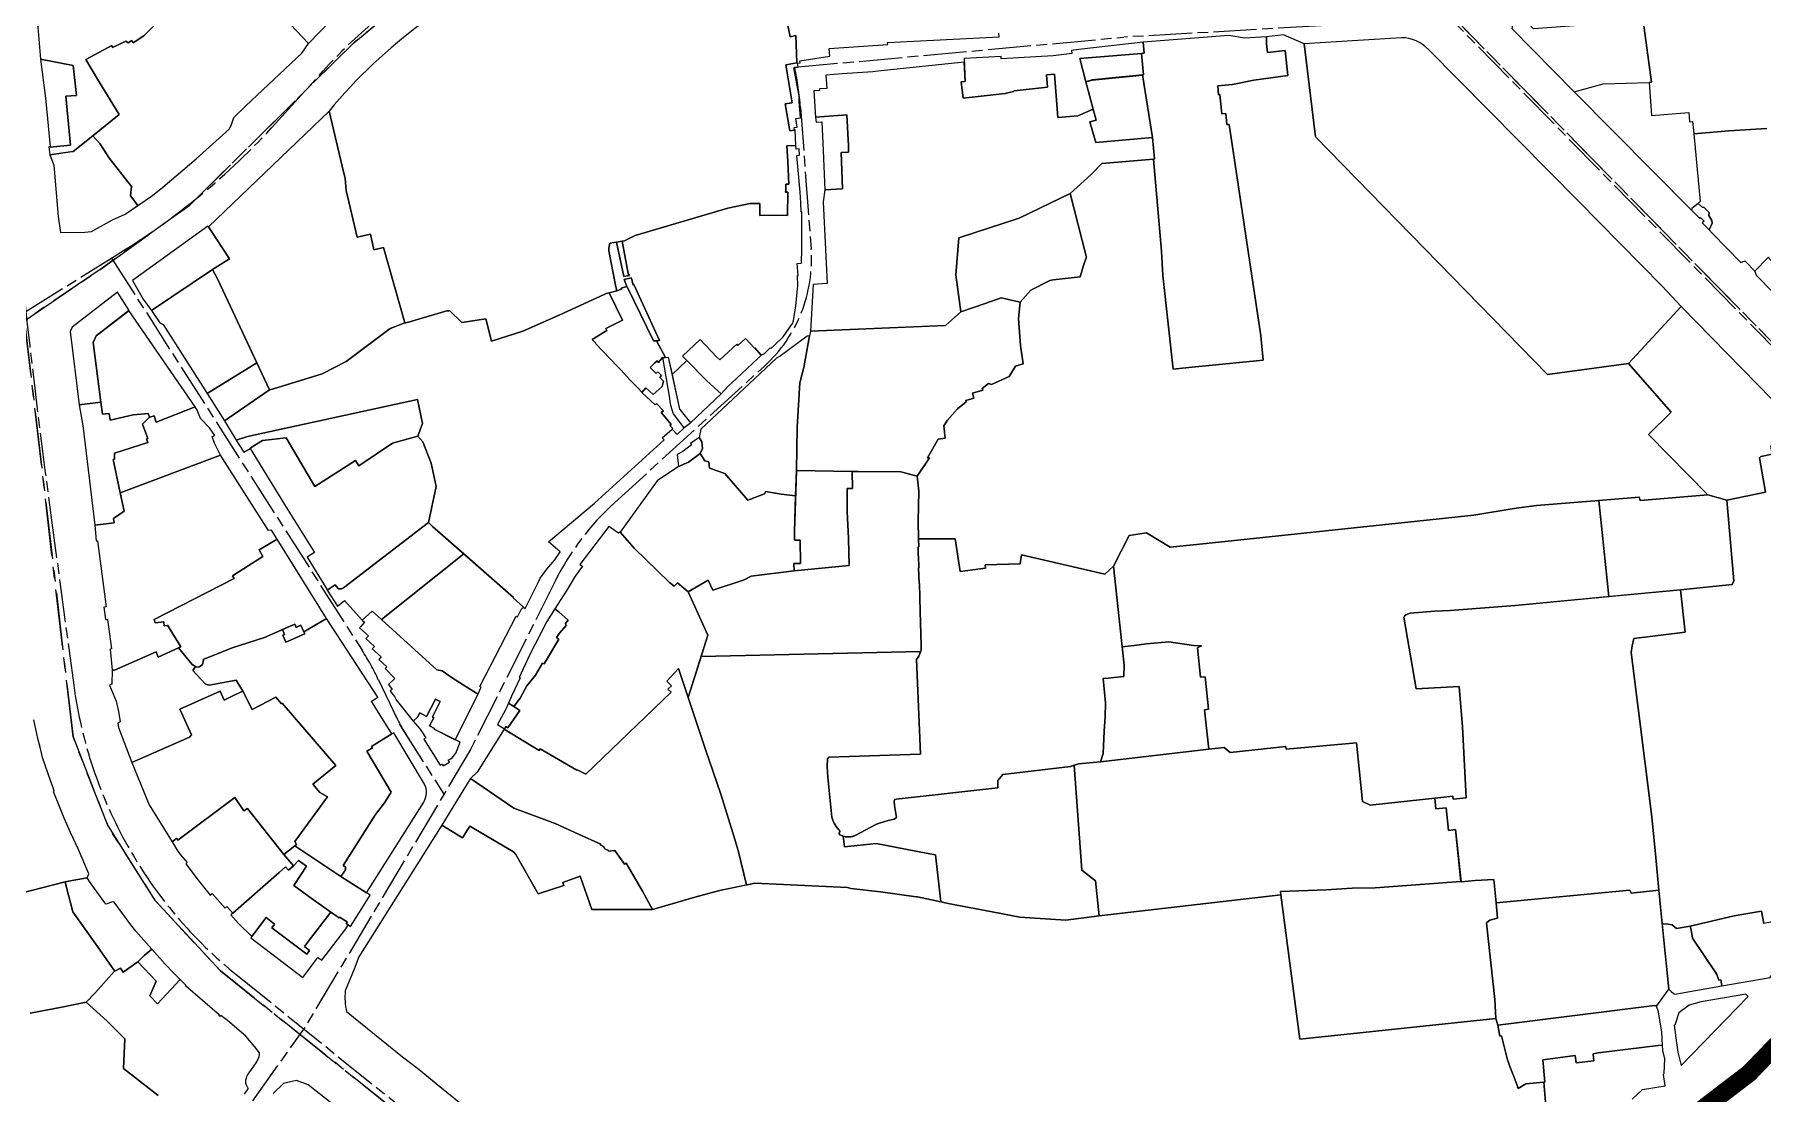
# Model space of a CAD drawing. Header units: millimetres. Extents: x 125232 to 134072, y 142885 to 152835.
# Drawn here: x 126747 to 127708, y 150110 to 150699 of the extents above; entities that cross this region are included whole.
import ezdxf

# ---------------------------------------------------------------- set-up
doc = ezdxf.new("R2010")
doc.units = ezdxf.units.MM
doc.linetypes.add('ACAD_ISO08W100', pattern=[36, 24, -3, 6, -3])
doc.linetypes.add('CENTER', pattern=[50.8, 31.75, -6.35, 6.35, -6.35])
for name, color, linetype in [('commerce', 10, 'Continuous'), ('commerce & office', 242, 'Continuous'), ('commerce and residence', 32, 'Continuous'), ('green & plaza', 80, 'Continuous'), ('hospital', 231, 'Continuous'), ('industry', 35, 'Continuous'), ('military', 76, 'Continuous'), ('research & university', 30, 'Continuous'), ('residence', 2, 'Continuous'), ('residence-bad', 41, 'Continuous'), ('villadom', 51, 'Continuous'), ('water', 4, 'Continuous'), ('老城北中心线', 7, 'ACAD_ISO08W100')]:
    doc.layers.add(name, color=color, linetype=linetype)
for name, color, linetype, lineweight in [('government', 221, 'Continuous', 0), ('municipal utilities', 151, 'Continuous', 0), ('school', 31, 'Continuous', 0), ('super block', 6, 'CENTER', 0)]:
    doc.layers.add(name, color=color, linetype=linetype, lineweight=lineweight)

msp = doc.modelspace()

# ---------------------------------------------------------------- linework, layer by layer
at = {"layer": 'commerce'}
for points in [[(127710.16, 150646.56), (127689.01, 150645.24), (127669.59, 150643.56), (127673.18, 150605.94), (127672.09, 150604.88), (127674.14, 150602.82), (127675.29, 150602.65), (127678.16, 150599.94), (127677.87, 150598.22), (127679.64, 150595.44), (127679.78, 150594.05), (127678.21, 150590.31), (127679.82, 150588.37), (127695.76, 150572.14), (127697.96, 150573.01), (127698.56, 150572.41), (127703.5, 150567.34), (127710.66, 150574.68)], [(127713.21, 150465.48), (127706.85, 150464.32), (127706.13, 150463.46), (127709.4, 150444.37), (127687.94, 150439.93), (127691.76, 150395.16), (127690.84, 150393.13), (127662.2, 150390.17), (127664.83, 150366.59), (127636.27, 150363.07), (127635.27, 150359), (127634.7, 150355.17), (127646.24, 150263.84), (127648.37, 150241.24), (127650.17, 150223.04), (127652.04, 150204.14), (127654.22, 150204.36), (127657.55, 150203.82), (127659.88, 150201.71), (127667.61, 150203.14), (127692.05, 150208.77), (127707.14, 150211.49), (127708.55, 150204.55)]]:
    msp.add_lwpolyline(points, dxfattribs=at)
for points in [[(126873.87, 150408.72), (126871.76, 150412.28), (126881.77, 150418.23), (126878.71, 150423.32), (126876.95, 150423.02), (126850.27, 150464.94), (126794.54, 150444.05), (126796.76, 150433.83), (126790.87, 150429.77), (126791.17, 150427.29), (126780.5, 150425.98), (126781.16, 150417.25), (126781.94, 150417.35), (126786.67, 150380.69), (126785.4, 150380.53), (126786.31, 150373.51), (126787.57, 150373.67), (126789.7, 150357.21), (126788.92, 150357.11), (126790.11, 150345.38), (126791.36, 150345.52), (126814.47, 150355.54), (126815.63, 150352.74), (126826.87, 150357.8), (126828.32, 150358.45), (126820.83, 150370.44), (126820.62, 150370.31), (126819.05, 150370.11), (126818.77, 150372.32), (126813.96, 150371.71), (126813.44, 150373.62), (126857.89, 150396.41), (126857, 150397.91)], [(126909.2, 150374.2), (126881.77, 150418.23), (126871.76, 150412.28), (126873.87, 150408.72), (126857, 150397.91), (126857.89, 150396.41), (126813.44, 150373.62), (126813.96, 150371.71), (126818.77, 150372.32), (126819.05, 150370.11), (126820.62, 150370.31), (126820.83, 150370.44), (126828.32, 150358.45), (126826.87, 150357.8), (126834.64, 150348.64), (126836.38, 150347.55), (126837.13, 150347.09), (126838.58, 150347.26), (126840.39, 150348.5), (126840.86, 150350.91), (126840.73, 150351.38), (126856.75, 150357.91), (126874.78, 150363.68), (126891.57, 150370.96), (126892.33, 150369.22), (126895.05, 150370.41), (126896.62, 150366.81)], [(126914.42, 150292.45), (126884.63, 150327.06), (126884.26, 150326.74), (126881.11, 150330.41), (126867.99, 150323.49), (126862.66, 150333.8), (126862.65, 150333.8), (126858.67, 150331.98), (126852.36, 150328.74), (126850.04, 150333.84), (126827.72, 150323.67), (126834.19, 150309.45), (126833.15, 150308.18), (126800.97, 150294.1), (126810.71, 150270.59), (126823.44, 150250), (126824.85, 150251.16), (126825.89, 150251.94), (126826.67, 150250.89), (126858.35, 150274.6), (126863.28, 150267.13), (126865.27, 150268.54), (126885.55, 150242.92), (126891.57, 150247.69), (126892.6, 150248.5), (126891.66, 150250.19), (126909.76, 150274.91), (126905.63, 150277.47), (126901.7, 150282.12)], [(126803.21, 150200.34), (126800.48, 150203.78), (126791.14, 150216.5), (126790.23, 150216.57), (126786.58, 150215.23), (126777.86, 150227.32), (126776.14, 150229.91), (126765.82, 150228.1), (126763.94, 150227.65), (126764.51, 150225.28), (126768.28, 150210.98), (126780.99, 150193.01), (126789.38, 150181.15), (126791.4, 150178.19), (126791.5, 150178.1), (126794.66, 150179.75), (126796.15, 150177.44), (126804.35, 150183.25), (126807.94, 150186.69), (126812.07, 150190.33)]]:
    msp.add_lwpolyline(points, close=True, dxfattribs=at)
at = {"layer": 'commerce & office'}
msp.add_lwpolyline([(127605.28, 150606.3), (127521.99, 150690.61, 0.194581), (127506.96, 150697.09), (127479.83, 150695.36), (127453, 150693.6), (127459.18, 150642.04), (127588.3, 150509.91), (127633.26, 150515.99), (127662.6, 150547.59), (127651.94, 150558.91)], format="xyb", close=True, dxfattribs=at)
msp.add_lwpolyline([(127729.94, 150478.71), (127662.6, 150547.59), (127633.26, 150515.99), (127657, 150488.87), (127644.39, 150476.43), (127677.45, 150442.92), (127687.94, 150439.93), (127709.4, 150444.37), (127706.13, 150463.46), (127706.85, 150464.32), (127713.21, 150465.48), (127712.35, 150470.15), (127723.94, 150472.28), (127724.41, 150473.59)], close=True, dxfattribs=at)
at = {"layer": 'commerce and residence'}
for points in [[(127362.46, 150688.28), (127328.17, 150685.51), (127331.44, 150672.47), (127334.95, 150673.55), (127363.1, 150676.34), (127363.6, 150676.39)], [(127668.5, 150601.04), (127603.01, 150666.91), (127619.11, 150671.4), (127644.71, 150672.24), (127644.91, 150669.57), (127646.1, 150653.8), (127666.74, 150655.5), (127667.25, 150650.3), (127668.91, 150650.46), (127669.57, 150643.81), (127669.59, 150643.56), (127673.18, 150605.94), (127672.09, 150604.88), (127668.54, 150602.11), (127668.39, 150601.76), (127668.38, 150601.39)], [(126779.59, 150527.6), (126781.1, 150531.26), (126799.52, 150545.42), (126793.03, 150555.52), (126767.75, 150536.08), (126766.69, 150533.67), (126771.81, 150492.92), (126783.79, 150494.44)], [(127264.97, 150494.64), (127264.75, 150495.39), (127269.25, 150496.71), (127268.44, 150499.38), (127274.16, 150501.11), (127273.92, 150502.05), (127277.29, 150504.85), (127279.1, 150504.24), (127288.82, 150508.64), (127292.47, 150514.51), (127296.69, 150515.8), (127295.24, 150525.96), (127294.13, 150540.95), (127295.01, 150550.08), (127284.4, 150552.38), (127275.55, 150549.26), (127261.98, 150544.75), (127253.46, 150537.13), (127178.39, 150533.87), (127177.92, 150531.3), (127174.74, 150513.63), (127172.45, 150505.12), (127170.95, 150480.45), (127170.56, 150456.42), (127201.61, 150455.98), (127204.97, 150455.93), (127228.54, 150455.72), (127237.77, 150453.24), (127244.62, 150463.56), (127243.43, 150463.44), (127249.47, 150473.9), (127253.25, 150474.4), (127252.51, 150481.33), (127254.55, 150484.48), (127260.2, 150490.81)], [(126806.86, 150482.13), (126810.75, 150486.15), (126810.07, 150488.06), (126801.76, 150487.4), (126789.02, 150484.47), (126788.48, 150488.2), (126784.65, 150487.71), (126783.79, 150494.44), (126771.81, 150492.92), (126773.71, 150481.38), (126780.5, 150425.98), (126791.17, 150427.29), (126790.87, 150429.77), (126796.76, 150433.83), (126794.54, 150444.05), (126790.54, 150462.5), (126791.38, 150462.82), (126791.39, 150466.06), (126809.95, 150472.09), (126809.24, 150473.96), (126809.85, 150474.19)], [(127038.4, 150362.75), (127037.14, 150363.59), (127038.65, 150365.84), (127042.8, 150370.42), (127041.89, 150371.24), (127043.64, 150373.17), (127038.54, 150377.79), (127036.24, 150379.49), (127031.79, 150372.48), (127022.15, 150353.72), (127016.48, 150341.43), (127016.91, 150341.18), (127012.07, 150330.91), (127010.41, 150327.13), (127013.51, 150325.23), (127016.98, 150329.79), (127019.73, 150335.05), (127020.61, 150336.64), (127025.46, 150342.58), (127029.36, 150349.29), (127030.37, 150349)], [(126819.54, 150181.89), (126812.07, 150190.33), (126807.94, 150186.69), (126804.35, 150183.25), (126814.58, 150172.54), (126810.98, 150164.38), (126815.36, 150159.89), (126827.93, 150173.35), (126824.47, 150176.7)]]:
    msp.add_lwpolyline(points, close=True, dxfattribs=at)
at = {"layer": 'government'}
for points in [[(126930.37, 150722.77), (126923.84, 150733.99), (126918.83, 150731.36), (126901.22, 150722.17), (126885.93, 150707.87), (126899.2, 150693.82), (126911.49, 150706.52), (126920.53, 150714.38)], [(126897.14, 150365.64), (126896.62, 150366.81), (126895.05, 150370.41), (126892.33, 150369.22), (126891.57, 150370.96), (126884.81, 150368.03), (126885.86, 150365.26), (126884.91, 150364.85), (126886.58, 150361.03)], [(127748.84, 150212.15), (127748.33, 150212.66), (127708.55, 150204.55), (127707.14, 150211.49), (127692.05, 150208.77), (127667.61, 150203.14), (127667.89, 150201.72), (127668.6, 150197.63), (127668.83, 150196.45), (127681.77, 150177.23), (127682.47, 150176.19), (127683.48, 150172.97), (127684.56, 150173.2), (127685.2, 150170.05), (127685.23, 150169.85), (127712.07, 150174.5), (127712.71, 150175.68)]]:
    msp.add_lwpolyline(points, close=True, dxfattribs=at)
at = {"layer": 'green & plaza'}
msp.add_lwpolyline([(127258.76, 150418.48), (127238.75, 150418.48), (127238.5, 150418.47), (127238.57, 150413.99), (127238.22, 150413.98), (127238.35, 150409.08), (127238.54, 150409.09), (127238.72, 150402.33), (127238.53, 150402.33), (127238.75, 150393.59), (127238.94, 150393.6), (127239.38, 150378.11), (127239.89, 150359.39), (127239.94, 150358.13), (127239.94, 150356.82), (127239.64, 150355.62), (127238.56, 150353.21), (127237.33, 150351.44), (127239.55, 150298.66), (127188.65, 150296.99), (127187.82, 150296.08), (127187.68, 150291.84), (127188.09, 150285.95), (127190.24, 150263.62, 0.128087), (127194.85, 150255.84, 0.42867), (127194.7, 150253.89, 0.21237), (127202.91, 150253.27), (127215.13, 150259.77), (127216.78, 150260.3), (127221.53, 150261.81), (127224.99, 150262.6), (127226.2, 150263.48), (127225.07, 150270.09), (127224.94, 150272.5), (127225.32, 150273.49), (127226, 150273.7), (127282.55, 150279.95), (127282.57, 150284), (127285.36, 150287.37), (127322.97, 150291.82), (127327.44, 150293.35), (127339.67, 150294.53), (127341.1, 150299.17), (127341.65, 150311.48), (127342.28, 150319.47), (127342.52, 150327.22), (127341.12, 150340.76), (127343.92, 150341.02), (127347.29, 150341.36), (127352.64, 150341.9), (127352.88, 150348.16), (127346.88, 150403.25), (127342.08, 150398.72), (127295.75, 150409.56), (127294.98, 150404.47), (127275.6, 150404.05), (127275.62, 150402.19), (127261.56, 150400.25)], format="xyb", close=True, dxfattribs=at)
at = {"layer": 'hospital'}
msp.add_lwpolyline([(127397.4, 150323.45), (127399.78, 150323.7), (127397.79, 150341.76), (127395.24, 150341.49), (127393.51, 150357.93), (127395.81, 150358.87), (127391.41, 150359.23), (127377.59, 150361.14), (127365.27, 150360.09), (127358.44, 150359.21), (127351.76, 150358.48), (127352.88, 150348.16), (127352.64, 150341.9), (127347.29, 150341.36), (127343.92, 150341.02), (127341.12, 150340.76), (127342.52, 150327.22), (127342.28, 150319.47), (127341.65, 150311.48), (127341.1, 150299.17), (127339.67, 150294.53), (127399.84, 150301.54), (127398.68, 150313.24)], close=True, dxfattribs=at)
at = {"layer": 'industry'}
msp.add_lwpolyline([(126748.53, 150705.14), (126750.22, 150685.08), (126768.31, 150681.66), (126770.23, 150664.99), (126764.34, 150664.49), (126766.95, 150637.25), (126755.68, 150636.16), (126755.65, 150636.54), (126754.93, 150636.47), (126755.44, 150631.91), (126767.88, 150633.76), (126768.3, 150633.82), (126779.25, 150642.57), (126794.04, 150654.39), (126781.97, 150674.11), (126775.46, 150684.96), (126789.91, 150692.8), (126790.3, 150691.73), (126797.63, 150695.11), (126798.94, 150694.16), (126801.07, 150695.56), (126801.83, 150694.31), (126807.66, 150698.13), (126813.26, 150703.63)], dxfattribs=at)
for points in [[(127459.18, 150642.04), (127453, 150693.6), (127441.5, 150698.64), (127431.88, 150697.66), (127431.87, 150697.66), (127431.9, 150697.38), (127432.04, 150693.82), (127432.55, 150688.91), (127442.43, 150689.94), (127443.89, 150676), (127424.88, 150673.47), (127413.02, 150671), (127404.83, 150670.38), (127405.27, 150665.39), (127406.03, 150665.46), (127407.06, 150654.79), (127409.28, 150655), (127409.88, 150648.74), (127411.17, 150648.86), (127428.82, 150531.27), (127430.07, 150517.72), (127388.81, 150513.64), (127380.04, 150512.87), (127374.28, 150564.83), (127373.56, 150578.39), (127369.07, 150629.59), (127340.48, 150627.09), (127334.41, 150621.1), (127322.78, 150610.52), (127331.75, 150575.54), (127331.82, 150575.3), (127330.24, 150570.38), (127328.26, 150564.16), (127318.35, 150563.05), (127313.37, 150562.41), (127311.47, 150562.05), (127300.92, 150556.72), (127295.01, 150550.08), (127294.13, 150540.95), (127295.24, 150525.96), (127296.69, 150515.8), (127292.47, 150514.51), (127288.82, 150508.64), (127279.1, 150504.24), (127277.29, 150504.85), (127273.92, 150502.05), (127274.16, 150501.11), (127268.44, 150499.38), (127269.25, 150496.71), (127264.75, 150495.39), (127264.97, 150494.64), (127260.2, 150490.81), (127254.55, 150484.48), (127252.51, 150481.33), (127253.25, 150474.4), (127249.47, 150473.9), (127243.43, 150463.44), (127244.62, 150463.56), (127237.77, 150453.24), (127238.68, 150445.02), (127238.34, 150428.2), (127238.5, 150418.48), (127258.76, 150418.48), (127261.56, 150400.25), (127275.62, 150402.19), (127275.6, 150404.05), (127294.98, 150404.47), (127295.75, 150409.56), (127342.08, 150398.72), (127346.88, 150403.25), (127355.69, 150420.24), (127365.24, 150421.79), (127378.35, 150413.82), (127398.48, 150415.92), (127547.33, 150431.59), (127570.87, 150435.53), (127582.16, 150436.97), (127616.85, 150439.81), (127639.12, 150441.63), (127639.78, 150439.71), (127677.45, 150442.92), (127644.39, 150476.43), (127657, 150488.87), (127633.26, 150515.99), (127588.3, 150509.91)], [(127406.03, 150665.46), (127405.27, 150665.39), (127404.83, 150670.38), (127413.02, 150671), (127424.88, 150673.47), (127443.89, 150676), (127442.43, 150689.94), (127432.55, 150688.91), (127432.04, 150693.82), (127431.9, 150697.38), (127431.87, 150697.66), (127419.81, 150696.87), (127410.94, 150698.24), (127363.43, 150694.6), (127363.91, 150688.42), (127362.46, 150688.28), (127363.6, 150676.42), (127363.1, 150676.37), (127368.62, 150641.61), (127369.67, 150629.65), (127369.07, 150629.59), (127373.56, 150578.39), (127374.28, 150564.83), (127380.04, 150512.87), (127388.81, 150513.64), (127430.07, 150517.72), (127428.82, 150531.27), (127411.17, 150648.86), (127409.88, 150648.74), (127409.28, 150655), (127407.06, 150654.79)], [(127687.94, 150439.93), (127677.45, 150442.92), (127639.78, 150439.71), (127639.12, 150441.63), (127616.85, 150439.81), (127622.39, 150386.38), (127662.2, 150390.17), (127690.84, 150393.13), (127691.76, 150395.16)], [(127634.7, 150355.17), (127635.27, 150359), (127636.27, 150363.07), (127664.83, 150366.59), (127662.2, 150390.17), (127570.24, 150381.42), (127534.11, 150378.57), (127525.57, 150378.29), (127511.89, 150377.08), (127509.49, 150376.18), (127508.75, 150375.65), (127508.33, 150374.81), (127515.24, 150335.01), (127539.19, 150336.28), (127540.91, 150313.83), (127542.94, 150274.4), (127535.7, 150273.72), (127535.52, 150275.28), (127525.53, 150274.22), (127526.15, 150268.36), (127531.83, 150268.97), (127533.17, 150256.34), (127537.1, 150256.75), (127540.15, 150227.65), (127548.08, 150228.47), (127558.42, 150229.06), (127559.62, 150216.14), (127633.94, 150223.03), (127634.68, 150221.46), (127650.17, 150223.04), (127648.37, 150241.24), (127646.24, 150263.84)], [(126917.28, 150230.79), (126891.57, 150247.69), (126885.55, 150242.92), (126890.9, 150236.67), (126893.68, 150239.53), (126898.15, 150236.46), (126894.97, 150231.58), (126891.16, 150225.76), (126899.43, 150219.56), (126911.59, 150210.92), (126916.29, 150207.66), (126916.54, 150208.05), (126920.7, 150205.41), (126920.15, 150204.55), (126921.4, 150203.76), (126922.65, 150202.97), (126933.56, 150220.33), (126931.54, 150221.58)]]:
    msp.add_lwpolyline(points, close=True, dxfattribs=at)
at = {"layer": 'military'}
msp.add_lwpolyline([(127142.95, 150512.91), (127149.35, 150518.84), (127151.05, 150520.62), (127147.43, 150524.58), (127147.25, 150524.41), (127142.26, 150529.82), (127138.08, 150525.97), (127137.44, 150526.66), (127127.94, 150517.9), (127126.22, 150519.5), (127116.98, 150529.25), (127107.2, 150519.99), (127109.64, 150517.55), (127120.68, 150506.27), (127128.74, 150499.1), (127132.63, 150503.33), (127134.62, 150505.22)], close=True, dxfattribs=at)
at = {"layer": 'municipal utilities'}
for points in [[(127675.29, 150602.65), (127674.14, 150602.82), (127672.09, 150604.88), (127668.54, 150602.11), (127668.39, 150601.76), (127668.38, 150601.39), (127668.5, 150601.04), (127672.91, 150596.62), (127673.34, 150597.03), (127675.29, 150595.12), (127674.3, 150594.16), (127678.21, 150590.31), (127679.78, 150594.05), (127679.64, 150595.44), (127677.87, 150598.22), (127678.16, 150599.94)], [(127016.82, 150322.96), (127013.51, 150325.23), (127010.41, 150327.13), (127008.76, 150323.35), (127004.29, 150315.26), (127008.17, 150312.82), (127009.02, 150314.07), (127010.17, 150313.28)]]:
    msp.add_lwpolyline(points, close=True, dxfattribs=at)
msp.add_lwpolyline([(126911.34, 150105.15), (126898.98, 150114.88), (126892.6, 150117.19), (126885.44, 150115.54), (126879.54, 150109.98)], dxfattribs=at)
at = {"layer": 'research & university'}
msp.add_lwpolyline([(127587.02, 150105.31), (127586.14, 150116.36), (127576.18, 150115.45), (127571.89, 150112.9), (127571.63, 150113.56), (127571.8, 150113.63), (127569.56, 150119.42), (127567.68, 150124.05), (127566.02, 150128.75), (127562.56, 150142.03), (127561.64, 150141.86), (127560.59, 150147.95), (127559.52, 150151.78), (127450.49, 150140.26), (127439.87, 150220.54), (127383.7, 150214), (127338.95, 150208.78), (127320.31, 150206.35), (127294.83, 150208.02), (127279.5, 150211), (127269.68, 150212.86), (127254.95, 150215.74), (127250.79, 150216.61), (127237.84, 150219.34), (127237.1, 150219.45), (127217.28, 150222.18), (127200.89, 150223.96), (127198.93, 150224.52), (127147.5, 150227.04), (127143.32, 150226.16), (127128.65, 150223.05), (127123.79, 150221.85), (127118.95, 150220.58), (127114.13, 150219.24), (127104.56, 150216.34), (127090.62, 150212.41), (127056.83, 150212.28), (127050.39, 150230.95), (127040.72, 150227.39), (127041.29, 150225.79), (127026.95, 150221.13), (127014.5, 150242.96), (127013.18, 150244.38), (126988.96, 150258.72), (126984.91, 150252.14), (126973.34, 150259.24), (126927.16, 150186.02), (126924.58, 150179.27), (126919.73, 150167.11, 0.084845), (126920.45, 150155.58), (126951.58, 150130.5), (126960.78, 150123.47), (126972.37, 150114.03), (126984.03, 150104.52)], format="xyb", dxfattribs=at)
msp.add_lwpolyline([(126815.57, 150108.92), (126796.29, 150124.02), (126797.11, 150140.46), (126787.28, 150150.2), (126775.67, 150160.79), (126761.14, 150157.9), (126744.53, 150154.73)], dxfattribs=at)
at = {"layer": 'residence'}
for points in [[(127156.45, 150748.61), (127167, 150697.66), (127170.32, 150698.33), (127170.83, 150683.1), (127171.12, 150682.9), (127172.61, 150683.12), (127172.45, 150684.18), (127189.19, 150686.75), (127188.86, 150691.05), (127221.38, 150693.26), (127221.28, 150694.45), (127283.32, 150697.61), (127283.2, 150699.63)], [(126813.26, 150703.63), (126807.66, 150698.13), (126801.83, 150694.31), (126801.07, 150695.56), (126798.94, 150694.16), (126797.63, 150695.11), (126790.3, 150691.73), (126789.91, 150692.8), (126775.46, 150684.96), (126781.97, 150674.11), (126794.04, 150654.39), (126779.25, 150642.57), (126783.27, 150638.28), (126788.67, 150629.92), (126799.5, 150616.02), (126800.74, 150614.38), (126800.33, 150609.16), (126804.4, 150603.81), (126812.58, 150609.44), (126818.22, 150613.92), (126836.75, 150629.75), (126855.14, 150646.29), (126856.2, 150648.3), (126857.77, 150652.68), (126864.36, 150659.29), (126895.46, 150688.51), (126899.2, 150693.82), (126885.93, 150707.87)], [(127641.44, 150706.44), (127646.02, 150672.28), (127644.71, 150672.24), (127644.91, 150669.57), (127646.1, 150653.8), (127666.74, 150655.5), (127667.25, 150650.3), (127668.91, 150650.46), (127669.57, 150643.81), (127669.59, 150643.56), (127689.01, 150645.24), (127710.16, 150646.56)], [(126732.91, 150219.73), (126751.63, 150224.65), (126763.94, 150227.65), (126765.82, 150228.1), (126776.14, 150229.91), (126777.02, 150232.25), (126771.21, 150246.05), (126766.98, 150255.09), (126763.39, 150263.07), (126759.67, 150272.35), (126757.49, 150277.87), (126757.86, 150278.12), (126756.82, 150281.09), (126755.96, 150283.6), (126751.41, 150296.95), (126750, 150302.55), (126748.78, 150307.42), (126746.45, 150317.85)], [(126863.62, 150109.74), (126865.67, 150112.73), (126865.68, 150112.9), (126865.66, 150113.06), (126865.59, 150113.21), (126865.38, 150113.63), (126864.7, 150114.73), (126864.43, 150115.81), (126864.33, 150116.79), (126864.37, 150117.06), (126864.48, 150117.71), (126864.73, 150118.61), (126865.03, 150119.48), (126865.38, 150120.22), (126866.66, 150122.06), (126867.57, 150123.38), (126868.84, 150125.22), (126870.55, 150127.72), (126871.3, 150129.34), (126871.78, 150130.6), (126871.99, 150131.53), (126871.96, 150132.69), (126869.33, 150135.91), (126864.41, 150141.93), (126854.14, 150150.6), (126850.54, 150153.41), (126850.07, 150152.87), (126849.48, 150153.37), (126849.73, 150153.66), (126830.94, 150169.85), (126831.21, 150170.16), (126827.93, 150173.35), (126815.36, 150159.89), (126810.98, 150164.38), (126814.58, 150172.54), (126804.35, 150183.25), (126796.15, 150177.44), (126794.66, 150179.75), (126791.47, 150178.09), (126791.4, 150178.19), (126791.27, 150177.97), (126780.76, 150166.27), (126775.67, 150160.79), (126787.28, 150150.2), (126797.11, 150140.46), (126796.29, 150124.02), (126815.57, 150108.92)], [(127635.24, 150106.94), (127641.01, 150112.3), (127653.65, 150114.24), (127652.81, 150120.66), (127653.15, 150121.36), (127653.4, 150129.36), (127652.31, 150133.96), (127652.14, 150136.89), (127649.74, 150136.75), (127616.41, 150132.66), (127613.64, 150132.12), (127613.66, 150131.89), (127614.02, 150128.25), (127604.15, 150127.11), (127603.67, 150131.23), (127585.65, 150128.69), (127586.82, 150116.42), (127586.14, 150116.36), (127587.02, 150105.31)]]:
    msp.add_lwpolyline(points, dxfattribs=at)
for points in [[(126768.31, 150681.66), (126750.22, 150685.08), (126753.03, 150663.52), (126755.65, 150636.54), (126755.68, 150636.16), (126766.95, 150637.25), (126764.34, 150664.49), (126770.23, 150664.99)], [(127340.48, 150627.09), (127369.07, 150629.59), (127369.67, 150629.65), (127368.62, 150641.61), (127337, 150638.85), (127333.65, 150650.28), (127337.22, 150651.26), (127335.56, 150657.36), (127327.12, 150653.57), (127315.89, 150652.69), (127314.02, 150676.73), (127309.71, 150676.4), (127310.13, 150669.61), (127291.69, 150667.55), (127291.25, 150667.13), (127286.58, 150666.1), (127263.28, 150663.43), (127262.27, 150672.51), (127264.46, 150672.73), (127263.89, 150683.51), (127215.91, 150678.45), (127212.98, 150678.14), (127195.98, 150677), (127186.88, 150676.3), (127187.39, 150668.9), (127183.4, 150668.62), (127183.46, 150667.8), (127180.23, 150667.57), (127181.25, 150652.91), (127198.54, 150654.11), (127199.44, 150636.9), (127199.57, 150633.5), (127195.38, 150633.32), (127196.24, 150613), (127186.33, 150612.58), (127185.51, 150605.74), (127187.58, 150560.34), (127179.83, 150559.86), (127178.39, 150533.87), (127253.22, 150537.12), (127253.69, 150537.34), (127261.98, 150544.75), (127259.3, 150565.32), (127260.94, 150585.75), (127294.38, 150596.7), (127322.78, 150610.52), (127334.41, 150621.1)], [(127199.44, 150636.9), (127198.54, 150654.11), (127181.25, 150652.91), (127181.6, 150650.04), (127184.72, 150650.38), (127185.4, 150634.42), (127186.33, 150612.58), (127186.33, 150612.58), (127196.24, 150613.01), (127195.38, 150633.32), (127199.57, 150633.5)], [(126800.74, 150614.38), (126799.5, 150616.02), (126788.67, 150629.92), (126783.27, 150638.28), (126779.25, 150642.57), (126768.3, 150633.82), (126755.44, 150631.91), (126757.57, 150626.19), (126760.04, 150597.71), (126761.43, 150588.73), (126774.9, 150589.03), (126778.54, 150589.35), (126790.33, 150595.76), (126797.29, 150598.94), (126804.4, 150603.81), (126800.33, 150609.16)], [(127331.82, 150575.3), (127331.75, 150575.54), (127322.78, 150610.52), (127294.38, 150596.7), (127260.94, 150585.75), (127259.3, 150565.32), (127261.98, 150544.75), (127275.55, 150549.26), (127284.4, 150552.38), (127295.01, 150550.08), (127300.92, 150556.72), (127311.47, 150562.05), (127313.37, 150562.41), (127318.35, 150563.05), (127328.26, 150564.16), (127330.24, 150570.38)], [(126855.3, 150574.11), (126843.56, 150591.89), (126843.21, 150592.38), (126801.42, 150562.09), (126807.31, 150551.72), (126811.9, 150545.32), (126845.85, 150568.13)], [(127072.86, 150512.36), (127071.16, 150514.22), (127058.77, 150527.08), (127059.01, 150527.31), (127057.02, 150529.33), (127065.1, 150534.27), (127064.53, 150535.42), (127073.82, 150540.05), (127066.39, 150555.21), (127064.77, 150554.78), (127063.69, 150554.31), (127039.09, 150542.91), (127018.35, 150533.85), (127000.96, 150528.39), (126997.94, 150540.82), (126984.44, 150538.81), (126977.92, 150545.15), (126976.17, 150545.26), (126953.53, 150538.52), (126952.9, 150538.58), (126944.71, 150535.42), (126920.12, 150517.1), (126906.87, 150510.16), (126879.82, 150501.81), (126877.54, 150501.26), (126852.63, 150484.15), (126859.07, 150473.27), (126865.24, 150475.39), (126959.86, 150495.88), (126962.73, 150482.67), (126960.02, 150475.58), (126962.78, 150472.44), (126967.38, 150460.59), (126970.17, 150447.55), (126965.96, 150427.56), (126968.26, 150425.38), (127013.23, 150385.74), (127013.06, 150385.56), (127018.85, 150380.51), (127019.75, 150379.73), (127027.42, 150394.88), (127028.06, 150396.54), (127031.81, 150401.58), (127036.27, 150406.73), (127039.15, 150411.24), (127032.63, 150416.73), (127058.22, 150438.31), (127096.98, 150473.5), (127095.96, 150474.59), (127101.48, 150479.47), (127101.8, 150479.75), (127100.24, 150481.48), (127100.93, 150482.04), (127097.65, 150486.14), (127097.56, 150486.07), (127095.43, 150488.72), (127096.61, 150489.64), (127092.69, 150493.74), (127091.94, 150492.93), (127084.62, 150499.81), (127084.47, 150500.22), (127082.48, 150502.26), (127077.91, 150506.83)], [(126799.42, 150545.34), (126781.1, 150531.26), (126779.59, 150527.6), (126783.79, 150494.44), (126784.65, 150487.71), (126788.48, 150488.2), (126789.02, 150484.47), (126801.76, 150487.4), (126810.07, 150488.06), (126810.8, 150485.99), (126811.04, 150486.06), (126813.34, 150486.87), (126814.59, 150483.35), (126836.16, 150491.87)], [(127170.95, 150480.45), (127172.45, 150505.12), (127174.74, 150513.63), (127177.92, 150531.3), (127176.6, 150531.19), (127161.54, 150519.95), (127159.58, 150518.82), (127117.49, 150479.38), (127116.47, 150474.88), (127118.02, 150472.3), (127118.4, 150468.67), (127117.09, 150465.84), (127119.64, 150461.89), (127121.92, 150461.18), (127122.28, 150457.81), (127130.84, 150454.79), (127143.62, 150440.03), (127152.83, 150443.47), (127153.59, 150444.79), (127162.09, 150443.35), (127170.11, 150442.38), (127170.56, 150456.41)], [(126870.51, 150516.32), (126842.95, 150499.3), (126852.63, 150484.15), (126877.54, 150501.26)], [(126959.86, 150495.88), (126865.24, 150475.39), (126859.07, 150473.27), (126860.51, 150470.83), (126863.23, 150466.72), (126866.87, 150468.68), (126867.84, 150469.52), (126873.67, 150473.19), (126886.82, 150474.53), (126902.7, 150447.5), (126925.41, 150462.01), (126927.27, 150459.11), (126946.03, 150471.62), (126960.04, 150475.62), (126962.73, 150482.67)], [(126846.98, 150471.66), (126845.65, 150475.36), (126847.08, 150475.88), (126844.29, 150480.26), (126839.13, 150485.37), (126837.28, 150489.92), (126836.16, 150491.87), (126814.59, 150483.35), (126813.34, 150486.87), (126811.04, 150486.06), (126810.8, 150485.99), (126810.75, 150486.15), (126806.86, 150482.13), (126809.85, 150474.19), (126809.24, 150473.96), (126809.95, 150472.09), (126791.39, 150466.06), (126791.38, 150462.82), (126790.54, 150462.5), (126794.54, 150444.05), (126850.27, 150464.94)], [(126970.17, 150447.55), (126967.38, 150460.59), (126962.78, 150472.44), (126959.99, 150475.6), (126946.03, 150471.62), (126927.27, 150459.11), (126925.41, 150462.01), (126902.7, 150447.5), (126886.82, 150474.53), (126873.67, 150473.19), (126867.84, 150469.52), (126866.87, 150468.68), (126885.98, 150437.57), (126902.67, 150410.9), (126898.54, 150408.32), (126909.37, 150390.42), (126909.66, 150389.97), (126914.15, 150392.81), (126915.54, 150391.01), (126916.18, 150390.62), (126917.67, 150390.67), (126918.69, 150391.14), (126965.96, 150427.56)], [(127198.83, 150433.57), (127198.73, 150446.43), (127201.83, 150446.49), (127201.61, 150455.98), (127170.56, 150456.42), (127169.47, 150422.5), (127169.48, 150417.62), (127172.71, 150417.63), (127172.76, 150404.74), (127169.19, 150404.7), (127169.23, 150400.65), (127199.95, 150403.59), (127199.52, 150418.58)], [(127508.33, 150374.81), (127508.75, 150375.65), (127509.49, 150376.18), (127511.89, 150377.08), (127525.57, 150378.29), (127534.11, 150378.57), (127570.24, 150381.42), (127622.39, 150386.38), (127616.85, 150439.81), (127582.16, 150436.97), (127570.87, 150435.53), (127547.33, 150431.59), (127398.48, 150415.92), (127378.35, 150413.82), (127365.24, 150421.79), (127355.69, 150420.24), (127346.88, 150403.25), (127351.76, 150358.48), (127358.44, 150359.21), (127365.27, 150360.09), (127377.59, 150361.14), (127391.41, 150359.23), (127395.81, 150358.87), (127393.51, 150357.93), (127395.24, 150341.49), (127397.79, 150341.76), (127399.78, 150323.7), (127397.4, 150323.45), (127398.68, 150313.24), (127399.84, 150301.54), (127408.43, 150302.44), (127411.71, 150299.73), (127442.68, 150302.94), (127442.91, 150301.48), (127482.01, 150305.07), (127485.32, 150272.33), (127489.56, 150270.41), (127525.53, 150274.22), (127535.52, 150275.28), (127535.7, 150273.72), (127542.94, 150274.4), (127540.91, 150313.83), (127539.19, 150336.28), (127515.24, 150335.01)], [(126985.62, 150410.08), (126968.26, 150425.38), (126965.96, 150427.56), (126918.69, 150391.14), (126917.67, 150390.67), (126916.18, 150390.62), (126915.54, 150391.01), (126914.15, 150392.81), (126909.66, 150389.97), (126915.38, 150380.92), (126919.33, 150384.23), (126929.02, 150373.3), (126934.68, 150378.31), (126939.85, 150373.65)], [(127104.95, 150346.37), (127110.36, 150330.15), (127121.37, 150364.98), (127110.42, 150388.94), (127104.41, 150394.04), (127102.57, 150392.07), (127100.08, 150394.18), (127080.41, 150413.35), (127072.57, 150422.18), (127072.38, 150422.39), (127071.56, 150421.66), (127067.28, 150424.6), (127066.23, 150425.36), (127050.17, 150404.23), (127051.56, 150403.24), (127047.62, 150397.61), (127042.9, 150389.97), (127036.24, 150379.49), (127038.54, 150377.79), (127043.64, 150373.17), (127041.89, 150371.24), (127042.8, 150370.42), (127038.65, 150365.84), (127037.14, 150363.59), (127038.4, 150362.75), (127030.37, 150349), (127029.36, 150349.29), (127025.46, 150342.58), (127020.61, 150336.64), (127019.73, 150335.05), (127016.98, 150329.79), (127013.51, 150325.23), (127016.82, 150322.96), (127010.17, 150313.28), (127009.02, 150314.07), (127008.17, 150312.82), (127008.02, 150312.59), (127027.56, 150300.71), (127028.09, 150301.61), (127048.48, 150289.77), (127048.65, 150290.07), (127053.49, 150287.59), (127101, 150333.12), (127099.15, 150334.85), (127101.04, 150336.74), (127098.48, 150339.31)], [(127014.72, 150375.5), (127015.55, 150375.09), (127017.58, 150379.18), (127018.85, 150380.51), (127013.06, 150385.56), (127013.23, 150385.74), (126985.62, 150410.08), (126939.85, 150373.65), (126970.61, 150345.61), (126973.65, 150345.05), (126979.08, 150341.09), (126987.37, 150335.99), (126992.67, 150332.67), (126993.56, 150332.21), (126995.23, 150336.02), (126994.58, 150336.36)], [(126973.65, 150345.05), (126970.61, 150345.61), (126939.85, 150373.65), (126934.68, 150378.31), (126929.02, 150373.3), (126930.4, 150372.04), (126928.26, 150369.7), (126927.52, 150368.88), (126932.53, 150364.55), (126931.16, 150363.04), (126935.97, 150358.66), (126934.69, 150357.26), (126939.62, 150352.76), (126938.35, 150351.36), (126942.79, 150347.31), (126941.88, 150346.31), (126947.2, 150340.72), (126943.74, 150337.42), (126945.74, 150334.75), (126944.61, 150333.93), (126944.87, 150333.58), (126947.02, 150330.7), (126948.03, 150328.85), (126957.45, 150316.99), (126957.45, 150316.99), (126959.94, 150319.26), (126961.17, 150321.65), (126964.95, 150319.71), (126969.87, 150329.31), (126972.47, 150327.99), (126968.15, 150319.41), (126968.95, 150319.01), (126966.62, 150314.39), (126969.3, 150313.04), (126969.1, 150312.64), (126980.79, 150306.74), (126992.23, 150329.42), (126993.56, 150332.21), (126992.67, 150332.67), (126987.37, 150335.99), (126979.08, 150341.09)], [(127128.47, 150276.55), (127119.94, 150301.27), (127110.36, 150330.15), (127104.95, 150346.37), (127098.48, 150339.31), (127101.04, 150336.74), (127099.15, 150334.85), (127101, 150333.12), (127053.49, 150287.59), (127048.65, 150290.07), (127048.48, 150289.77), (127028.09, 150301.61), (127027.56, 150300.71), (127008.02, 150312.59), (126993.07, 150288.65), (126989.36, 150285.14), (127013.48, 150268.65), (127036.36, 150260.18), (127049.31, 150254.26), (127061.75, 150248.76), (127061.53, 150248.31), (127063.22, 150247.42), (127064.02, 150246.08), (127066.03, 150245.1), (127066.08, 150244.76), (127069.51, 150245.19), (127075.02, 150237.63), (127075.85, 150238.12), (127084.9, 150222.6), (127090.62, 150212.41), (127104.56, 150216.34), (127114.13, 150219.24), (127118.95, 150220.58), (127123.79, 150221.85), (127128.65, 150223.05), (127142.86, 150226.06), (127138.23, 150245.07), (127135.15, 150254.97)], [(127531.83, 150268.97), (127526.15, 150268.36), (127525.53, 150274.22), (127489.56, 150270.41), (127485.32, 150272.33), (127482.01, 150305.07), (127442.91, 150301.48), (127442.68, 150302.94), (127411.71, 150299.73), (127408.43, 150302.44), (127399.84, 150301.54), (127339.67, 150294.53), (127327.44, 150293.35), (127325.07, 150292.54), (127329.27, 150234.26), (127336.89, 150228.3), (127339, 150208.79), (127383.7, 150214), (127439.87, 150220.54), (127439.69, 150222.44), (127465.21, 150223.25), (127479.53, 150224.21), (127492.33, 150224.49), (127540.12, 150228.01), (127537.1, 150256.75), (127533.17, 150256.34)], [(127069.51, 150245.19), (127066.08, 150244.76), (127066.03, 150245.1), (127064.02, 150246.08), (127063.22, 150247.42), (127061.53, 150248.31), (127061.75, 150248.76), (127049.31, 150254.26), (127036.36, 150260.18), (127013.48, 150268.65), (126989.36, 150285.14), (126985.6, 150279.18), (126973.34, 150259.24), (126984.91, 150252.14), (126988.96, 150258.72), (127013.18, 150244.38), (127014.5, 150242.96), (127026.95, 150221.13), (127041.29, 150225.79), (127040.72, 150227.39), (127050.39, 150230.95), (127056.83, 150212.28), (127090.62, 150212.41), (127084.9, 150222.6), (127075.85, 150238.12), (127075.02, 150237.63)], [(127554.25, 150204.73), (127554.23, 150204.94), (127556.12, 150206.39), (127560.41, 150207.58), (127559.62, 150216.14), (127558.42, 150229.06), (127548.08, 150228.47), (127540.15, 150227.65), (127540.12, 150228.01), (127492.33, 150224.49), (127479.53, 150224.21), (127465.21, 150223.25), (127439.69, 150222.44), (127439.87, 150220.54), (127450.49, 150140.26), (127559.52, 150151.78), (127558.87, 150162.35)], [(127655.62, 150168.03), (127650.17, 150223.04), (127634.68, 150221.46), (127633.94, 150223.03), (127559.62, 150216.14), (127560.41, 150207.58), (127556.12, 150206.39), (127554.57, 150205.2), (127554.25, 150204.73), (127558.87, 150162.35), (127559.52, 150151.78), (127560.59, 150147.95), (127647.75, 150159.01), (127648.95, 150158.8)], [(126919.94, 150201.62), (126921.2, 150203.4), (126921.4, 150203.76), (126920.15, 150204.55), (126920.7, 150205.41), (126916.54, 150208.05), (126916.29, 150207.66), (126911.59, 150210.92), (126900.99, 150196.99), (126897, 150191.75), (126899.88, 150189.56), (126898.28, 150187.45), (126878.89, 150202.2), (126880.36, 150204.27), (126875.64, 150207.87), (126867.66, 150197.4), (126867.1, 150196.66), (126896.1, 150174.57), (126904.53, 150185.66), (126906.59, 150184.09)], [(127651.71, 150144.14), (127649.99, 150155.53), (127648.83, 150158.64), (127648.58, 150158.86), (127647.75, 150159.01), (127560.59, 150147.95), (127561.64, 150141.86), (127562.56, 150142.03), (127566.02, 150128.75), (127567.68, 150124.05), (127569.56, 150119.42), (127571.8, 150113.63), (127571.63, 150113.56), (127571.89, 150112.9), (127576.18, 150115.45), (127586.14, 150116.36), (127586.82, 150116.42), (127585.65, 150128.69), (127603.67, 150131.23), (127604.15, 150127.11), (127614.02, 150128.25), (127613.66, 150131.89), (127613.64, 150132.12), (127616.41, 150132.66), (127649.74, 150136.75), (127652.14, 150136.89)]]:
    msp.add_lwpolyline(points, close=True, dxfattribs=at)
for points in [[(126909.2, 150374.2), (126896.62, 150366.81), (126897.14, 150365.64), (126886.58, 150361.03), (126884.91, 150364.85), (126885.86, 150365.26), (126884.81, 150368.03), (126874.78, 150363.68), (126856.75, 150357.91), (126840.73, 150351.38), (126840.86, 150350.91), (126840.39, 150348.5), (126838.58, 150347.26), (126837.13, 150347.09), (126836.38, 150347.55), (126835.01, 150345.22), (126841.81, 150337.9, 0.188762), (126844.93, 150337.19), (126859.02, 150339.78), (126862.65, 150333.8), (126862.66, 150333.8), (126867.99, 150323.49), (126881.11, 150330.41), (126884.26, 150326.74), (126884.63, 150327.06), (126914.42, 150292.45), (126901.7, 150282.12), (126905.63, 150277.47), (126909.76, 150274.91), (126891.66, 150250.19), (126892.6, 150248.5), (126891.57, 150247.69), (126917.28, 150230.79), (126919.84, 150234.4), (126919.83, 150235.36), (126920.08, 150235.74), (126918.49, 150236.75), (126936.54, 150265.23), (126941.46, 150271.62), (126945.28, 150277.62), (126931.73, 150300.47), (126934.82, 150302.3), (126934.37, 150303.06), (126945.62, 150310), (126934.82, 150327.3), (126934.08, 150328.02), (126937.8, 150330.37)], [(127237.33, 150351.44), (127238.56, 150353.21), (127239.64, 150355.62), (127239.71, 150355.89), (127117.61, 150353.08), (127110.36, 150330.15), (127119.94, 150301.27), (127128.47, 150276.55), (127135.15, 150254.97), (127138.23, 150245.07), (127142.86, 150226.06), (127143.32, 150226.16), (127147.5, 150227.04), (127198.93, 150224.52), (127200.89, 150223.96), (127217.28, 150222.18), (127237.1, 150219.45), (127237.84, 150219.34), (127250.79, 150216.61), (127247.94, 150242.68), (127242.75, 150243.74), (127214.89, 150249.02), (127197.28, 150247.22), (127196.65, 150253.09, -0.052141), (127194.7, 150253.89, -0.42867), (127194.85, 150255.84, -0.128087), (127190.24, 150263.62), (127188.09, 150285.95), (127187.68, 150291.84), (127187.82, 150296.08), (127188.65, 150296.99), (127239.55, 150298.66)], [(126963.4, 150272.11, 0.23993), (126963.82, 150282.03), (126946.64, 150310.63), (126945.62, 150310), (126934.37, 150303.06), (126934.82, 150302.3), (126931.73, 150300.47), (126945.28, 150277.62), (126941.46, 150271.62), (126936.54, 150265.23), (126918.49, 150236.75), (126920.08, 150235.74), (126919.83, 150235.36), (126919.84, 150234.4), (126917.28, 150230.79), (126931.54, 150221.58)]]:
    msp.add_lwpolyline(points, format="xyb", close=True, dxfattribs=at)
at = {"layer": 'residence-bad'}
for points in [[(127641.44, 150706.44), (127580.4, 150702), (127578.17, 150704.51), (127568.83, 150704.01), (127568.32, 150702.27), (127603.01, 150666.91), (127619.11, 150671.4), (127644.71, 150672.24), (127646.02, 150672.28)], [(127328.17, 150685.53), (127362.46, 150688.3), (127362.46, 150688.28), (127363.91, 150688.42), (127363.43, 150694.6), (127327.53, 150690.49), (127323.61, 150690.04), (127323.69, 150688.35), (127313.39, 150687.03), (127284.51, 150685.38), (127284.44, 150686.66), (127263.78, 150685.57), (127264.46, 150672.73), (127262.27, 150672.51), (127263.28, 150663.43), (127286.58, 150666.1), (127291.25, 150667.13), (127291.69, 150667.55), (127310.13, 150669.61), (127309.71, 150676.4), (127314.02, 150676.73), (127315.89, 150652.69), (127327.12, 150653.57), (127335.56, 150657.36), (127331.43, 150672.5)], [(127169.21, 150680.26), (127171.45, 150680.64), (127171.12, 150682.9), (127170.83, 150683.1), (127164.6, 150682.05), (127168.16, 150660.9), (127164.34, 150660.26), (127166.85, 150645.29), (127169.56, 150645.75), (127169.34, 150647.09), (127170.96, 150647.36), (127170.16, 150652.17), (127172.79, 150652.61), (127172.14, 150661.57), (127172.06, 150664.58)], [(127171.3, 150559.4), (127171.13, 150564.82), (127171.52, 150564.86), (127171.07, 150571.6), (127173.33, 150571.75), (127173.58, 150579.63), (127173.62, 150592.79), (127173.5, 150600.19), (127173.17, 150600.18), (127173.08, 150605.28), (127172.56, 150611.25), (127170.85, 150631.61), (127172.31, 150631.75), (127172.08, 150635.27), (127170.47, 150635.16), (127170.33, 150637.24), (127165.15, 150636.89), (127165.77, 150628.29), (127166.43, 150615.74), (127164.65, 150615.71), (127164.68, 150612.14), (127164.57, 150611.12), (127165.83, 150611.12), (127165.66, 150598.25), (127163.16, 150598.37), (127150.21, 150598.25), (127150.21, 150604.84), (127144.87, 150604.89), (127132.47, 150602.38), (127080.86, 150587.13), (127074.88, 150584.11), (127073.61, 150583.91), (127077.03, 150565.95), (127077.7, 150564.92), (127074.52, 150564.27), (127070.47, 150583.4), (127066.85, 150582.82), (127066.23, 150579.99), (127066.19, 150578.56), (127069.97, 150559.54), (127070.67, 150556.35), (127073.31, 150557.18), (127073.19, 150557.74), (127076.33, 150558.78), (127074.85, 150562.71), (127078.62, 150563.51), (127078.79, 150563.24), (127079.82, 150559.73), (127080.25, 150559.86), (127094.52, 150528.68), (127092.82, 150528.59), (127097.84, 150519.32), (127099.34, 150519.4), (127101.39, 150509.77), (127109.64, 150517.55), (127107.2, 150519.99), (127116.98, 150529.25), (127126.22, 150519.5), (127127.94, 150517.9), (127137.44, 150526.66), (127138.08, 150525.97), (127142.26, 150529.82), (127147.25, 150524.41), (127147.43, 150524.58), (127151.05, 150520.62), (127152.89, 150521.43), (127155.91, 150524.58), (127156.32, 150524.19), (127158.3, 150526.21), (127163.2, 150530.8), (127166.57, 150535.53), (127168.43, 150538.16), (127169.03, 150539.63), (127170.18, 150547.97)], [(127711.26, 150574.46), (127711.44, 150574.63), (127711.02, 150575.05), (127710.66, 150574.68), (127703.5, 150567.34), (127704.25, 150565.12), (127742.6, 150525.96), (127744.04, 150524.42), (127752.4, 150532.57), (127750.91, 150534.09)], [(127092.82, 150528.59), (127091.12, 150528.5), (127076.41, 150558.54), (127076.33, 150558.78), (127073.19, 150557.74), (127073.31, 150557.18), (127070.67, 150556.35), (127066.39, 150555.21), (127073.82, 150540.05), (127064.53, 150535.42), (127065.1, 150534.27), (127057.02, 150529.33), (127059.01, 150527.31), (127058.77, 150527.08), (127071.16, 150514.22), (127072.86, 150512.36), (127077.91, 150506.83), (127082.48, 150502.26), (127084.47, 150500.22), (127084.62, 150499.81), (127086.92, 150502.37), (127090.99, 150498.71), (127095.87, 150503.22), (127096.59, 150506.16), (127094.6, 150508.24), (127095.5, 150509.32), (127093.49, 150511.34), (127092.54, 150510.38), (127089.28, 150513.78), (127091.69, 150516.14), (127093.05, 150517.42), (127093.84, 150516.5), (127096.08, 150519.23), (127096.33, 150519.24), (127097.84, 150519.32)], [(127100.11, 150496.73), (127096.33, 150519.24), (127096.08, 150519.23), (127093.84, 150516.5), (127093.05, 150517.42), (127091.69, 150516.14), (127089.28, 150513.78), (127092.54, 150510.38), (127093.49, 150511.34), (127095.5, 150509.32), (127094.6, 150508.24), (127096.59, 150506.16), (127095.87, 150503.22), (127090.99, 150498.71), (127086.92, 150502.37), (127084.62, 150499.81), (127091.94, 150492.93), (127092.69, 150493.74), (127096.61, 150489.64), (127095.43, 150488.72), (127097.56, 150486.07), (127097.65, 150486.14), (127100.93, 150482.04), (127100.24, 150481.48), (127101.8, 150479.75), (127101.48, 150479.47), (127104.25, 150476.5), (127108.08, 150480.08), (127102.17, 150488.02), (127102, 150488.24), (127100.92, 150492.05), (127100.44, 150494.54)], [(127128.74, 150499.1), (127120.68, 150506.27), (127109.64, 150517.55), (127101.39, 150509.77), (127105.49, 150490.46), (127105.65, 150490.27), (127111.74, 150483.02)], [(127239.38, 150378.11), (127238.94, 150393.6), (127238.75, 150393.59), (127238.53, 150402.33), (127238.72, 150402.33), (127238.54, 150409.09), (127238.35, 150409.08), (127238.22, 150413.98), (127238.57, 150413.99), (127238.5, 150418.47), (127238.34, 150428.2), (127238.68, 150445.02), (127237.77, 150453.24), (127228.54, 150455.72), (127204.97, 150455.93), (127201.61, 150455.98), (127201.83, 150446.49), (127198.73, 150446.43), (127198.83, 150433.57), (127199.52, 150418.58), (127199.95, 150403.59), (127169.23, 150400.65), (127145.49, 150397.75), (127141.44, 150395.68), (127124.02, 150389.85), (127121.48, 150395.44), (127110.42, 150388.94), (127121.37, 150364.98), (127117.61, 150353.08), (127239.71, 150355.89), (127239.94, 150356.82), (127239.94, 150358.13), (127239.89, 150359.39)], [(126983.56, 150305.35), (126969.1, 150312.64), (126969.3, 150313.04), (126966.62, 150314.39), (126968.95, 150319.01), (126968.15, 150319.41), (126972.47, 150327.99), (126969.87, 150329.31), (126964.95, 150319.71), (126961.17, 150321.65), (126959.94, 150319.26), (126957.45, 150316.99), (126961.35, 150312.7), (126964.47, 150307.79), (126963.42, 150307.12), (126972.49, 150292.58), (126973.54, 150293.24), (126974.2, 150292.17), (126977.64, 150294.31), (126976.96, 150295.37), (126979.11, 150296.71), (126981.25, 150299.37)], [(126865.27, 150268.54), (126863.28, 150267.13), (126858.35, 150274.6), (126826.67, 150250.89), (126825.89, 150251.94), (126824.85, 150251.16), (126823.44, 150250), (126826.28, 150245.35), (126827.94, 150242.97), (126831.85, 150238.46), (126830.98, 150237.7), (126837.92, 150228.58), (126844.65, 150220.36), (126845.71, 150221.3), (126852.9, 150213.1), (126853.9, 150213.98), (126857.11, 150210.31), (126882.98, 150232.99), (126886.55, 150236.12), (126888.19, 150234.24), (126890.88, 150236.7), (126885.55, 150242.92)], [(126899.43, 150219.56), (126891.16, 150225.76), (126894.97, 150231.58), (126898.15, 150236.46), (126893.68, 150239.53), (126890.9, 150236.67), (126890.88, 150236.7), (126888.19, 150234.24), (126886.55, 150236.12), (126882.98, 150232.99), (126857.11, 150210.31), (126857.12, 150210.31), (126856.14, 150209.46), (126860.34, 150204.6), (126867.66, 150197.4), (126875.64, 150207.87), (126880.36, 150204.27), (126878.89, 150202.2), (126898.28, 150187.45), (126899.88, 150189.56), (126897, 150191.75), (126900.99, 150196.99), (126911.59, 150210.92)], [(127668.83, 150196.45), (127668.6, 150197.63), (127667.89, 150201.72), (127667.61, 150203.14), (127659.88, 150201.71), (127657.55, 150203.82), (127654.22, 150204.36), (127652.04, 150204.14), (127655.62, 150168.03), (127656.95, 150166.82), (127658.28, 150165.62), (127658.97, 150165.29), (127685.23, 150169.85), (127685.2, 150170.05), (127684.56, 150173.2), (127683.48, 150172.97), (127682.47, 150176.19), (127681.77, 150177.23)], [(127699.89, 150164.05), (127698.59, 150165.35), (127673.69, 150161.04), (127667, 150159.24), (127661.28, 150154.93), (127659.1, 150148.11), (127658.58, 150148.03), (127659.9, 150138.3), (127660.74, 150133.09), (127662.55, 150125.59)]]:
    msp.add_lwpolyline(points, close=True, dxfattribs=at)
for points in [[(126835.01, 150345.22), (126836.38, 150347.55), (126834.64, 150348.64), (126826.87, 150357.8), (126815.63, 150352.74), (126814.47, 150355.54), (126791.36, 150345.52), (126790.11, 150345.38), (126789.86, 150337.69), (126788.68, 150337.17), (126792.21, 150328.12), (126793.53, 150322.37), (126794.49, 150316.77), (126793.19, 150316.01), (126793.64, 150313.58), (126800.97, 150294.1), (126833.15, 150308.18), (126834.19, 150309.45), (126827.72, 150323.67), (126850.04, 150333.84), (126852.36, 150328.74), (126858.67, 150331.98), (126862.65, 150333.8), (126859.02, 150339.78), (126845.2, 150337.24, -0.205097), (126841.81, 150337.9)], [(127329.27, 150234.26), (127325.07, 150292.54), (127322.97, 150291.82), (127285.36, 150287.37), (127282.57, 150284), (127282.55, 150279.95), (127226, 150273.7), (127225.32, 150273.49), (127224.94, 150272.5), (127225.07, 150270.09), (127226.2, 150263.48), (127224.99, 150262.6), (127221.53, 150261.81), (127216.78, 150260.3), (127215.13, 150259.77), (127202.91, 150253.27, -0.158474), (127196.65, 150253.09), (127197.28, 150247.22), (127214.89, 150249.02), (127242.75, 150243.74), (127247.94, 150242.68), (127250.79, 150216.61), (127254.95, 150215.74), (127269.68, 150212.86), (127279.5, 150211), (127294.83, 150208.02), (127320.31, 150206.35), (127339, 150208.79), (127336.89, 150228.3)]]:
    msp.add_lwpolyline(points, format="xyb", close=True, dxfattribs=at)
at = {"layer": 'school'}
msp.add_lwpolyline([(126962.8, 150705.4, 0.061968), (126910.7, 150656.31), (126917.98, 150625.75), (126919.59, 150618.76), (126920.28, 150612.08), (126926.37, 150586.12), (126933.64, 150587.8), (126935.62, 150579.13), (126941.02, 150580.36), (126952.9, 150538.58), (126953.53, 150538.52), (126976.17, 150545.26), (126977.92, 150545.15), (126984.44, 150538.81), (126997.94, 150540.82), (127000.96, 150528.39), (127018.35, 150533.85), (127039.09, 150542.91), (127063.69, 150554.31), (127064.77, 150554.78), (127070.67, 150556.35), (127069.97, 150559.54), (127066.19, 150578.56), (127066.23, 150579.99), (127066.85, 150582.82), (127074.88, 150584.11), (127080.86, 150587.13), (127132.47, 150602.38), (127144.87, 150604.89), (127150.21, 150604.84), (127150.21, 150598.25), (127163.16, 150598.37), (127165.66, 150598.25), (127165.83, 150611.12), (127164.57, 150611.12), (127164.68, 150612.14), (127164.65, 150615.71), (127166.43, 150615.74), (127165.77, 150628.29), (127165.15, 150636.89), (127170.33, 150637.24), (127169.84, 150645.79), (127169.56, 150645.75), (127166.85, 150645.29), (127164.34, 150660.26), (127168.16, 150660.9), (127164.6, 150682.05), (127170.83, 150683.1), (127170.32, 150698.33), (127167, 150697.66), (127156.45, 150748.61)], format="xyb", dxfattribs=at)
for points in [[(127363.1, 150676.37), (127334.95, 150673.57), (127331.43, 150672.5), (127335.56, 150657.36), (127337.22, 150651.26), (127333.65, 150650.28), (127337, 150638.85), (127368.62, 150641.61)], [(126944.71, 150535.42), (126952.9, 150538.58), (126941.02, 150580.36), (126935.62, 150579.13), (126933.64, 150587.8), (126926.37, 150586.12), (126920.28, 150612.08), (126919.59, 150618.76), (126917.98, 150625.75), (126910.7, 150656.31), (126843.56, 150591.89), (126855.3, 150574.11), (126845.85, 150568.13), (126848.81, 150562.72), (126877.54, 150501.26), (126879.82, 150501.81), (126906.87, 150510.16), (126920.12, 150517.1)], [(127170.11, 150442.38), (127162.09, 150443.35), (127153.59, 150444.79), (127152.83, 150443.47), (127143.62, 150440.03), (127130.84, 150454.79), (127122.28, 150457.81), (127121.92, 150461.18), (127119.64, 150461.89), (127117.09, 150465.84), (127110.53, 150461.16), (127105, 150458.7), (127093.05, 150450.66), (127072.57, 150422.18), (127080.41, 150413.35), (127100.08, 150394.18), (127102.57, 150392.07), (127104.41, 150394.04), (127110.42, 150388.94), (127121.48, 150395.44), (127124.02, 150389.85), (127141.44, 150395.68), (127145.49, 150397.75), (127169.23, 150400.65), (127169.19, 150404.7), (127172.76, 150404.74), (127172.71, 150417.63), (127169.48, 150417.62), (127169.47, 150422.5)]]:
    msp.add_lwpolyline(points, close=True, dxfattribs=at)
msp.add_lwpolyline([(126744.53, 150154.73), (126761.14, 150157.9), (126775.67, 150160.79), (126780.76, 150166.27), (126791.27, 150177.97), (126791.4, 150178.19), (126789.38, 150181.15), (126780.99, 150193.01), (126768.28, 150210.98), (126764.51, 150225.28), (126763.94, 150227.65), (126751.63, 150224.65), (126732.91, 150219.73)], dxfattribs=at)
at = {"layer": 'super block'}
for points in [[(128509.21, 151279.51), (128506.19, 151324.98), (128495.11, 151492.06), (128497.86, 151634.67), (128501.86, 151658.51), (128534.1, 151822.94), (128385.23, 151918.93), (128356.33, 151928.19), (128342.53, 151929.35), (128328.73, 151930.52), (128292.94, 151922.44), (128247.69, 151903.8), (128184.14, 151860.13), (127482.02, 151174.87), (127470.87, 151163.99), (127278.82, 150970.57), (127908.74, 150328.28), (128156.98, 150568.56), (128157.16, 150568.16), (128231.55, 150624.41), (128278.41, 150645.69), (128342.14, 150662.15), (128501.88, 150663.94), (128507.33, 150766.15)], [(126738.42, 151521.59), (126715.6, 151125.6), (126711.74, 150895.91), (126724.71, 150682.58), (126741.37, 150539.72), (126783.87, 150568.57), (126833.23, 150604.01), (126924.48, 150694.28), (126955.95, 150720.13), (127137.14, 150836.79), (127254.79, 150946.37), (127278.82, 150970.57)], [(127278.82, 150970.57), (127254.79, 150946.37), (127137.14, 150836.79), (126955.95, 150720.13), (126924.48, 150694.28), (126833.23, 150604.01), (126783.87, 150568.57), (126741.37, 150539.72), (126768.37, 150308.28), (126787.78, 150258.68), (126814.11, 150217.14), (126850.23, 150178.27), (126988.22, 150067.92), (127022.59, 150032.25), (127062.59, 149975.28), (127166.15, 149985.91), (127471.19, 149995.32), (127600.36, 150044.93), (127700.28, 150121.26), (127782.9, 150206.49), (127908.74, 150328.28)]]:
    msp.add_lwpolyline(points, close=True, dxfattribs=at)
msp.add_lwpolyline([(126719.28, 149920.29), (127025.09, 149971.43), (127062.59, 149975.28), (127022.59, 150032.25), (126988.22, 150067.92), (126850.23, 150178.27), (126814.11, 150217.14), (126787.78, 150258.68), (126768.37, 150308.28), (126741.37, 150539.72)], dxfattribs=at)
at = {"layer": 'super block', "const_width": 10}
msp.add_lwpolyline([(128181.61, 149337.52), (128538.2, 149686.45), (127908.74, 150328.28), (127782.9, 150206.49), (127700.28, 150121.26), (127664.23, 150093.72), (127676.49, 149992.54), (127701.95, 149668.89), (127719.94, 149533.63), (127797.19, 149415.37), (127801.69, 149361.15), (127791.72, 149287.68), (127776.63, 149188.36), (127762.86, 149130.05), (127727.82, 149058.44), (127721.58, 149020.99), (127721.24, 148986.05), (127721.62, 148886.15), (127725.32, 148783.11), (128270.2, 148677.34), (128191.03, 148925.58)], close=True, dxfattribs=at)
at = {"layer": 'villadom'}
msp.add_lwpolyline([(126870.51, 150516.32), (126848.81, 150562.72), (126845.85, 150568.13), (126811.9, 150545.32), (126816.54, 150538.57), (126818.44, 150537.68), (126842.95, 150499.3)], close=True, dxfattribs=at)
at = {"layer": 'water'}
for points in [[(127073.61, 150583.91), (127070.47, 150583.4), (127074.52, 150564.27), (127077.7, 150564.92), (127077.03, 150565.95)], [(127080.25, 150559.86), (127079.82, 150559.73), (127078.79, 150563.24), (127078.62, 150563.51), (127074.85, 150562.71), (127076.33, 150558.78), (127076.41, 150558.54), (127091.12, 150528.5), (127092.82, 150528.59), (127094.52, 150528.68)], [(127111.74, 150483.02), (127111.09, 150482.32), (127108.08, 150480.08), (127102.17, 150488.02), (127102, 150488.24), (127100.92, 150492.05), (127100.44, 150494.54), (127100.11, 150496.73), (127096.33, 150519.24), (127099.34, 150519.4), (127105.49, 150490.46), (127105.65, 150490.27)], [(127118.4, 150468.67), (127118.02, 150472.3), (127116.47, 150474.88), (127111.65, 150471.41), (127112.14, 150470.67), (127107.44, 150467.01), (127104.34, 150465.42), (127105.01, 150458.7), (127110.53, 150461.16), (127117.09, 150465.84)]]:
    msp.add_lwpolyline(points, close=True, dxfattribs=at)
at = {"layer": '老城北中心线', "linetype": 'ACAD_ISO08W100', "lineweight": 25}
for p, q in [((126742.83, 151514.02), (127908.6, 150326.51)), ((127534.31, 150707.79), (127352.56, 150697.38)), ((127169.55, 150680.67), (127352.56, 150697.38)), ((126880.92, 150649.42), (126907.44, 150678.69)), ((127169.55, 150680.67), (127169.64, 150680.23)), ((127172.83, 150658.37), (127178.71, 150579.63)), ((126742.08, 150544.89), (126791.76, 150575.87)), ((126789.69, 150574.55), (126929.03, 150356.54)), ((127069.38, 150438.45), (127152.84, 150514.54)), ((126756, 150431.61), (126768.72, 150337.06)), ((127036.39, 150394.92), (126989.4, 150301.32)), ((126938.2, 150339.97), (126950.15, 150314.74)), ((127664.86, 150088.16), (127908.6, 150326.51)), ((126950.15, 150314.74), (126974.57, 150276.46)), ((126989.4, 150301.32), (126896.7, 150145.89)), ((126859.74, 150175.64), (126984.37, 150075.32)), ((126826.65, 150047.38), (126896.7, 150145.89))]:
    msp.add_line(p, q, dxfattribs=at)
for centre, radius, start, end in [((127129.77, 150477.26), 300, 122.54891, 137.82436), ((127015.27, 150646.59), 158, 4.27721, 12.29248), ((126584.49, 150917.98), 400, 301.21051, 317.82436), ((131711.37, 151098.2), 5000, 185.48389, 187.66134), ((127098.94, 150573.66), 80, 312.35684, 4.27721), ((127170.44, 150327.61), 150, 132.35684, 153.33824), ((126802.64, 150275.76), 150, 25.34539, 32.58523), ((127016.49, 150370.39), 250, 187.66134, 231.16993), ((127081.69, 150387.46), 150, 205.34539, 212.52638)]:
    msp.add_arc(centre, radius, start, end, dxfattribs=at)

doc.saveas('drawing.dxf')
